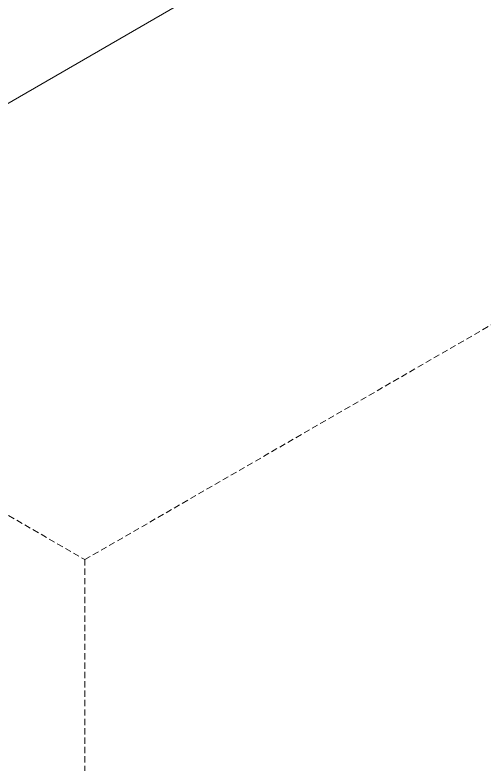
# Model space of a CAD drawing. Header units: millimetres. Extents: x -75 to 3710, y -20 to 2482.
# Drawn here: x 2563.8 to 2659.1, y 906.3 to 1058.4 of the extents above; entities that cross this region are included whole.
import ezdxf

# ---------------------------------------------------------------- set-up
doc = ezdxf.new("R2010")
doc.units = ezdxf.units.MM
doc.linetypes.add('HIDDEN', pattern=[1.905, 1.27, -0.635])
doc.layers.add('ZANO_R', color=7, linetype='Continuous', lineweight=0)
doc.layers.add('ZANO_R_przerywana', color=7, linetype='HIDDEN', lineweight=0)

msp = doc.modelspace()

# ---------------------------------------------------------------- linework, layer by layer
at = {"layer": 'ZANO_R'}
msp.add_line((2653.52, 1093.06), (2518.64, 1015.18), dxfattribs=at)
msp.add_line((2653.52, 1093.06), (2518.64, 1015.18), dxfattribs=at)
at = {"layer": 'ZANO_R_przerywana'}
for p, q in [((2578.02, 947.77), (2873.85, 1118.57)), ((2371.14, 1067.21), (2578.02, 947.77)), ((2578.02, 754.17), (2578.02, 947.77))]:
    msp.add_line(p, q, dxfattribs=at)

doc.saveas('drawing.dxf')
